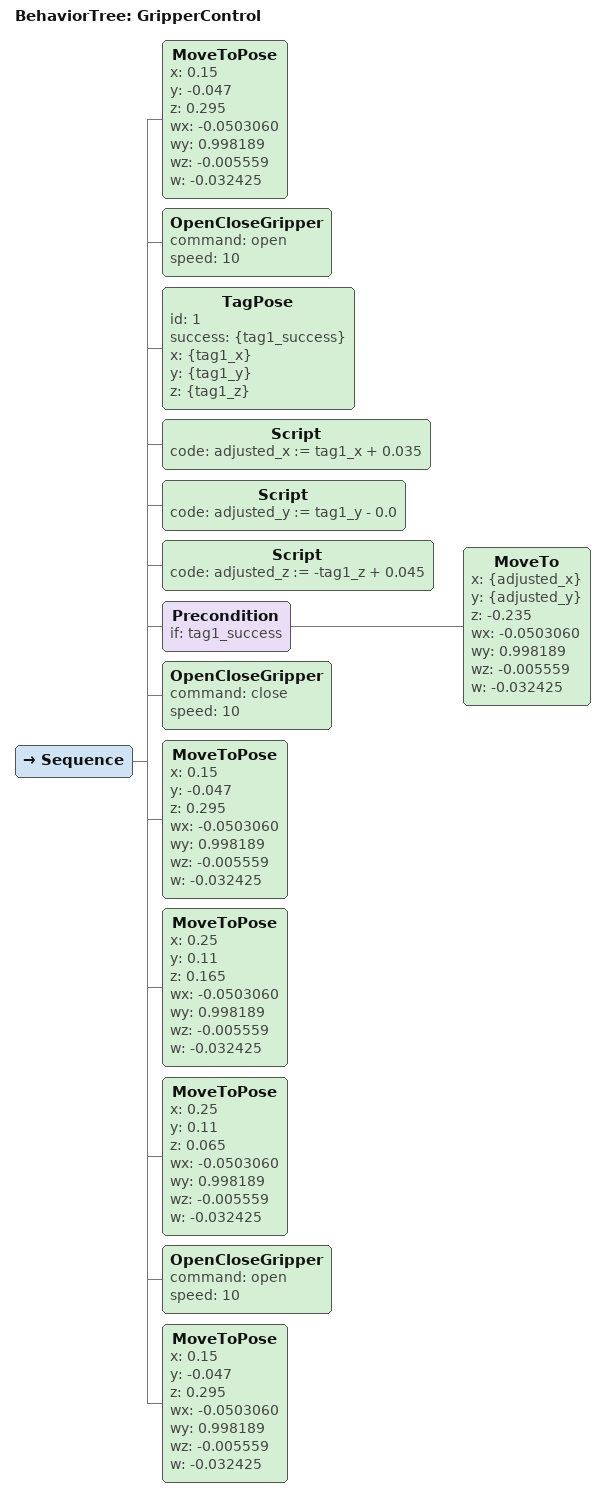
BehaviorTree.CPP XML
<root BTCPP_format="4">
  <BehaviorTree ID="GripperControl">
      <Sequence>
        <MoveToPose x="0.15" y="-0.047" z="0.295" wx="-0.0503060" wy="0.998189" wz="-0.005559" w="-0.032425"/>
        <OpenCloseGripper command="open" speed="10"/>
        <TagPose id="1" success="{tag1_success}" x="{tag1_x}" y="{tag1_y}" z="{tag1_z}"/>
        <Script code="adjusted_x := tag1_x + 0.035"/>
        <Script code="adjusted_y := tag1_y - 0.0"/>
        <Script code="adjusted_z := -tag1_z + 0.045"/>
        <Precondition if="tag1_success">
          <MoveTo x="{adjusted_x}" y="{adjusted_y}" z="-0.235" wx="-0.0503060" wy="0.998189" wz="-0.005559" w="-0.032425"/>
        </Precondition>
        <OpenCloseGripper command="close" speed="10"/>
        <MoveToPose x="0.15" y="-0.047" z="0.295" wx="-0.0503060" wy="0.998189" wz="-0.005559" w="-0.032425"/>
        <MoveToPose x="0.25" y="0.11" z="0.165" wx="-0.0503060" wy="0.998189" wz="-0.005559" w="-0.032425"/>
        <MoveToPose x="0.25" y="0.11" z="0.065" wx="-0.0503060" wy="0.998189" wz="-0.005559" w="-0.032425"/>
        <OpenCloseGripper command="open" speed="10"/>
        <MoveToPose x="0.15" y="-0.047" z="0.295" wx="-0.0503060" wy="0.998189" wz="-0.005559" w="-0.032425"/>
      </Sequence>
  </BehaviorTree>
</root>
